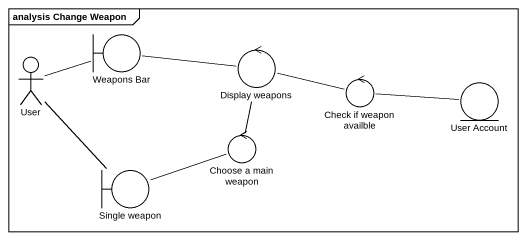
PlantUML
@startuml
mainframe analysis Change Weapon
boundary "Weapons Bar" as Weapons_Bar
actor User
control "Display weapons" as Display_weapons
control "Check if weapon availble" as Check_if_weapon_availble
entity "User Account" as User_Account
control "Choose a main weapon" as Choose_a_main_weapon
boundary "Single weapon" as Single_weapon
Weapons_Bar -right- Display_weapons
User -right- Weapons_Bar
User -- Single_weapon
Display_weapons -- Choose_a_main_weapon
Check_if_weapon_availble -left- Display_weapons
Check_if_weapon_availble -right- User_Account
Single_weapon -right- Choose_a_main_weapon
@enduml
